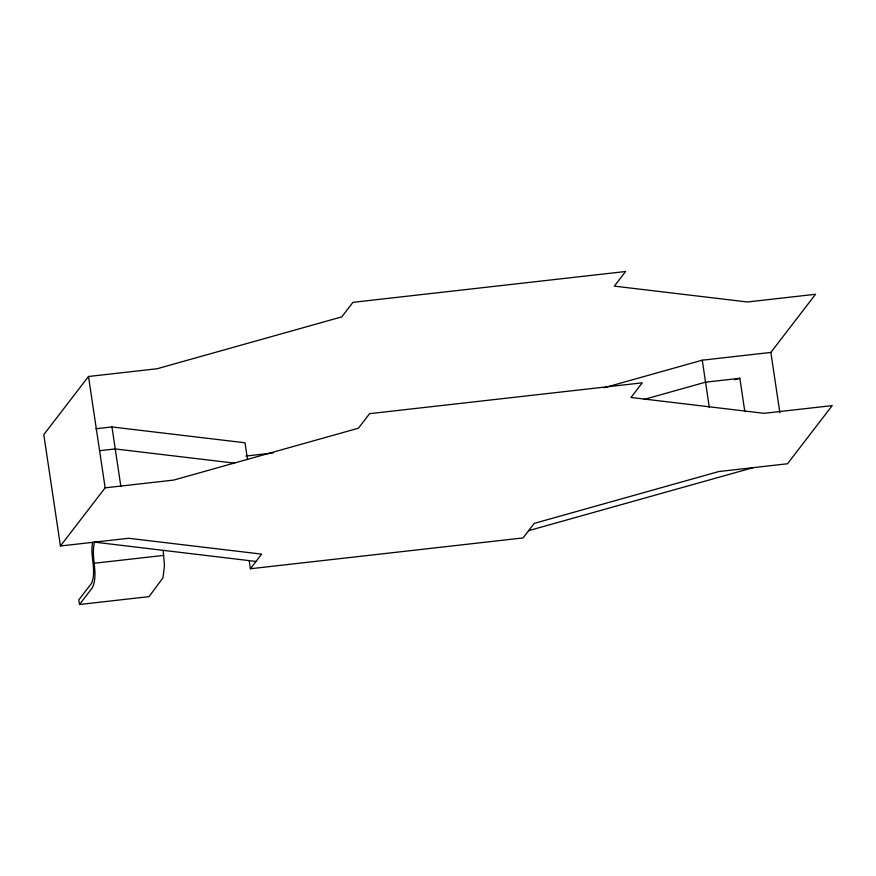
<?xml version="1.0" encoding="UTF-8"?>
<svg xmlns="http://www.w3.org/2000/svg" width="876" height="876" viewBox="0 0 876 876"><rect width="100%" height="100%" fill="white"/><g stroke="black" fill="none" stroke-linecap="round" stroke-linejoin="round"><path stroke-width="1.31" d="M92.714 542.233C89.648 555.767 96.864 570.079 91.651 583.153L78.818 599.852L79.508 604.495L149.062 596.633L162.991 577.755L164.48 565.48L163.144 550.391M94.597 542.003C90.37 557.026 98.966 573.254 92.352 587.796L79.508 604.495M604.024 387.772L702.256 360.189L770.858 352.426L815.556 294.27L747.403 301.979L614.361 286.134L625.606 271.505L352.951 302.34L341.782 316.871L157.111 368.741L88.498 376.494L43.8 434.649L60.444 545.989L128.597 538.28L261.639 554.125L250.394 568.754L249.189 560.706M60.444 545.989L105.142 487.833L173.744 480.07L358.415 428.211L369.595 413.669L642.239 382.834L630.994 397.474L764.036 413.319L832.2 405.61L787.502 463.765L718.889 471.529L534.218 523.388L523.049 537.93L250.394 568.754M643.98 399.467L705.541 382.177L739.848 378.301L744.83 411.632M734.592 379.768L739.848 378.301M528.633 530.659L753.196 467.642M95.922 428.758L111.964 426.951L245.006 442.785L247.514 459.604M99.514 450.713L115.249 448.939L234.713 463.163M245.97 456.046L273.093 452.98M94.159 563.268L163.702 555.395M94.52 542.135L256.022 561.439M770.858 352.426L779.881 412.793M702.256 360.189L709.33 407.515M111.964 426.951L120.833 486.279M88.498 376.494L105.142 487.833"/></g></svg>
